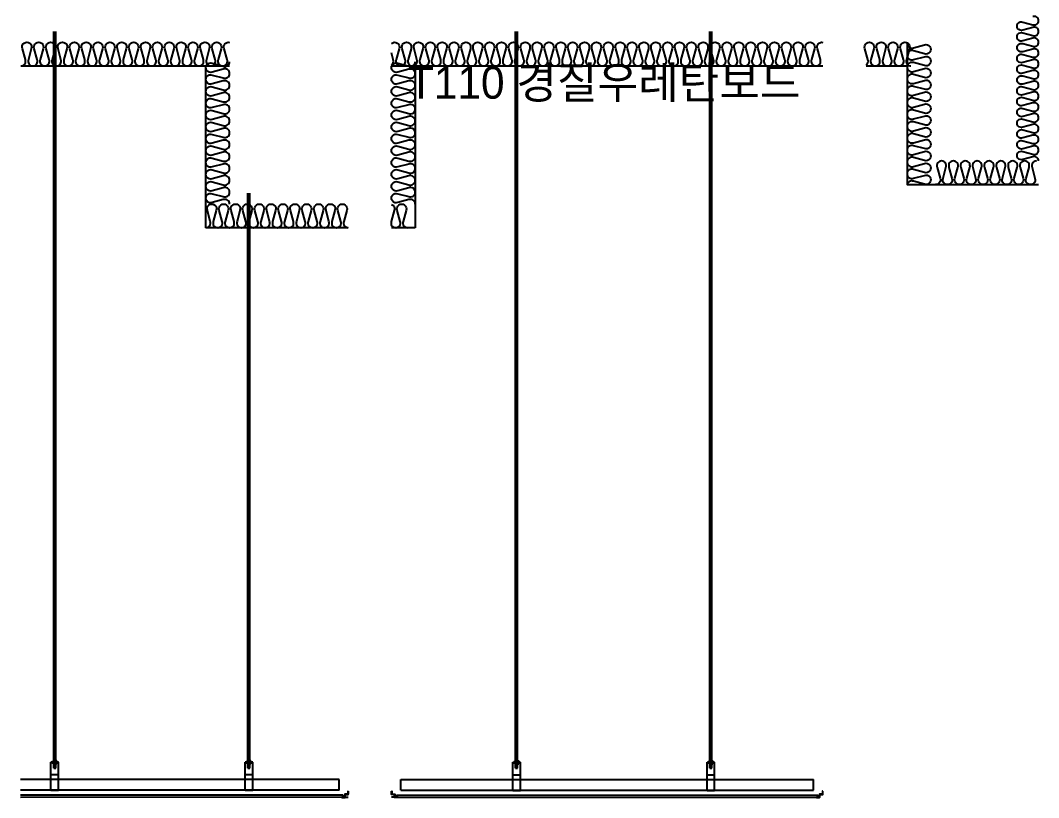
# Model space of a CAD drawing. Header units: millimetres. Extents: x -1320 to 172218, y -4077 to 50350.
# Drawn here: x -1320 to 3400, y 2999 to 6601 of the extents above; entities that cross this region are included whole.
import ezdxf

# ---------------------------------------------------------------- set-up
doc = ezdxf.new("R2010")
doc.units = ezdxf.units.MM
doc.header["$LTSCALE"] = 60
for name, color, linetype in [('A-CEIL', 8, 'Continuous'), ('A-CEIL_EL', 8, 'Continuous'), ('INSUL', 8, 'Continuous'), ('ISL', 251, 'Continuous'), ('MO-S', 3, 'Continuous')]:
    doc.layers.add(name, color=color, linetype=linetype)
doc.layers.add('NOPLOT', color=191, linetype='Continuous', plot=False)
doc.layers.add('NOPLOT-단열', color=21, linetype='Continuous', plot=False)
doc.styles.add('Gtx', font='')
doc.styles.get('Gtx').set_extended_font_data('Dotum')

msp = doc.modelspace()

# ---------------------------------------------------------------- linework, layer by layer
at = {"layer": 'A-CEIL'}
for p, q in [((177, 3010, 0), (-1319.9, 3009.8, 0)), ((177, 3000, 0), (-1319.9, 2999.8, 0)), ((423.1, 3010, 0), (2376.8, 3009.8, 0)), ((423.1, 3000, 0), (2376.8, 2999.8, 0))]:
    msp.add_line(p, q, dxfattribs=at)
at = {"layer": 'A-CEIL_EL'}
for p, q in [((-1164.9, 3135.8), (-1164.9, 6550, 0)), ((-1155.9, 3135.8), (-1155.9, 6550, 0)), ((975.9, 3135.8, 0), (975.9, 6550, 0)), ((984.9, 3135.8, 0), (984.9, 6550, 0)), ((1875.9, 3135.8, 0), (1875.9, 6550, 0)), ((1884.9, 3135.8, 0), (1884.9, 6550, 0)), ((-264.9, 3135.8), (-264.9, 5800, 0)), ((-255.9, 3135.8), (-255.9, 5800, 0)), ((-1177.9, 3031.8), (-1177.9, 3163)), ((-1142.9, 3163), (-1177.9, 3163)), ((-1146.9, 3164.5), (-1173.9, 3164.5)), ((-1173.9, 3164.5), (-1173.9, 3163)), ((-1150.9, 3169.5), (-1169.9, 3169.5)), ((-1169.9, 3169.5), (-1169.9, 3164.5)), ((-1150.9, 3169.5), (-1150.9, 3164.5)), ((-1146.9, 3164.5), (-1146.9, 3163)), ((-1142.9, 3031.8), (-1142.9, 3163)), ((-277.9, 3031.8), (-277.9, 3163)), ((-242.9, 3163), (-277.9, 3163)), ((-273.9, 3164.5), (-273.9, 3163)), ((-246.9, 3164.5), (-273.9, 3164.5)), ((-250.9, 3169.5), (-269.9, 3169.5)), ((-269.9, 3169.5), (-269.9, 3164.5)), ((-250.9, 3169.5), (-250.9, 3164.5)), ((-246.9, 3164.5), (-246.9, 3163)), ((-242.9, 3031.8), (-242.9, 3163)), ((962.9, 3031.8, 0), (962.9, 3163, 0)), ((962.9, 3163, 0), (997.9, 3163, 0)), ((966.9, 3164.5, 0), (993.9, 3164.5, 0)), ((966.9, 3164.5, 0), (966.9, 3163, 0)), ((970.9, 3169.5, 0), (990, 3169.5, 0)), ((970.9, 3169.5, 0), (970.9, 3164.5, 0)), ((990, 3169.5, 0), (990, 3164.5, 0)), ((993.9, 3164.5, 0), (993.9, 3163, 0)), ((997.9, 3031.8, 0), (997.9, 3163, 0)), ((1862.9, 3031.8, 0), (1862.9, 3163, 0)), ((1862.9, 3163, 0), (1897.9, 3163, 0)), ((1866.9, 3164.5, 0), (1893.9, 3164.5, 0)), ((1866.9, 3164.5, 0), (1866.9, 3163, 0)), ((1870.9, 3169.5, 0), (1890, 3169.5, 0)), ((1870.9, 3169.5, 0), (1870.9, 3164.5, 0)), ((1890, 3169.5, 0), (1890, 3164.5, 0)), ((1893.9, 3164.5, 0), (1893.9, 3163, 0)), ((1897.9, 3031.8, 0), (1897.9, 3163, 0)), ((-1142.9, 3161.8), (-1177.9, 3161.8)), ((-1173.9, 3161.8), (-1173.9, 3160.3)), ((-1146.9, 3160.3), (-1173.9, 3160.3)), ((-1169.9, 3160.3), (-1169.9, 3155.3)), ((-1150.9, 3155.3), (-1169.9, 3155.3)), ((-1164.9, 3135.8), (-1164.9, 3155.3)), ((-1155.9, 3135.8), (-1155.9, 3155.3)), ((-1150.9, 3160.3), (-1150.9, 3155.3)), ((-1146.9, 3161.8), (-1146.9, 3160.3)), ((-242.9, 3161.8), (-277.9, 3161.8)), ((-273.9, 3161.8), (-273.9, 3160.3)), ((-246.9, 3160.3), (-273.9, 3160.3)), ((-269.9, 3160.3), (-269.9, 3155.3)), ((-250.9, 3155.3), (-269.9, 3155.3)), ((-264.9, 3135.8), (-264.9, 3155.3)), ((-255.9, 3135.8), (-255.9, 3155.3)), ((-250.9, 3160.3), (-250.9, 3155.3)), ((-246.9, 3161.8), (-246.9, 3160.3)), ((962.9, 3161.8, 0), (997.9, 3161.8, 0)), ((966.9, 3161.8, 0), (966.9, 3160.3, 0)), ((966.9, 3160.3, 0), (993.9, 3160.3, 0)), ((970.9, 3160.3, 0), (970.9, 3155.3, 0)), ((970.9, 3155.3, 0), (990, 3155.3, 0)), ((975.9, 3135.8, 0), (975.9, 3155.3, 0)), ((984.9, 3135.8, 0), (984.9, 3155.3, 0)), ((990, 3160.3, 0), (990, 3155.3, 0)), ((993.9, 3161.8, 0), (993.9, 3160.3, 0)), ((1862.9, 3161.8, 0), (1897.9, 3161.8, 0)), ((1866.9, 3161.8, 0), (1866.9, 3160.3, 0)), ((1866.9, 3160.3, 0), (1893.9, 3160.3, 0)), ((1870.9, 3160.3, 0), (1870.9, 3155.3, 0)), ((1870.9, 3155.3, 0), (1890, 3155.3, 0)), ((1875.9, 3135.8, 0), (1875.9, 3155.3, 0)), ((1884.9, 3135.8, 0), (1884.9, 3155.3, 0)), ((1890, 3160.3, 0), (1890, 3155.3, 0)), ((1893.9, 3161.8, 0), (1893.9, 3160.3, 0)), ((157.1, 3083), (-1319.9, 3082.8)), ((-1142.9, 3103.5), (-1177.9, 3103.5)), ((-1142.9, 3083), (-1177.9, 3083)), ((-242.9, 3103.5), (-277.9, 3103.5)), ((-242.9, 3083), (-277.9, 3083)), ((157.1, 3033), (157.1, 3083)), ((443, 3083, 0), (2356.9, 3082.8)), ((443, 3033, 0), (443, 3083, 0)), ((962.9, 3103.5, 0), (997.9, 3103.5, 0)), ((962.9, 3083, 0), (997.9, 3083, 0)), ((1862.9, 3103.5, 0), (1897.9, 3103.5, 0)), ((1862.9, 3083, 0), (1897.9, 3083, 0)), ((2356.9, 3032.8), (2356.9, 3082.8)), ((157.1, 3033), (-1319.9, 3032.8)), ((-1142.9, 3033), (-1177.9, 3033)), ((-1142.9, 3031.8), (-1177.9, 3031.8)), ((-242.9, 3033), (-277.9, 3033)), ((-242.9, 3031.8), (-277.9, 3031.8)), ((443, 3033, 0), (2356.9, 3032.8)), ((962.9, 3033, 0), (997.9, 3033, 0)), ((962.9, 3031.8, 0), (997.9, 3031.8, 0)), ((1862.9, 3033, 0), (1897.9, 3033, 0)), ((1862.9, 3031.8, 0), (1897.9, 3031.8, 0))]:
    msp.add_line(p, q, dxfattribs=at)
for centre in [(-1160.4, 3147.4), (-260.4, 3147.4), (980.4, 3147.4, 0), (1880.4, 3147.4, 0)]:
    msp.add_arc(centre, 12.4, 248.715, 291.285, dxfattribs=at)
at = {"layer": 'INSUL'}
for p, q in [((-1317.2, 6390), (-350, 6390)), ((-460, 5640), (-460, 6390)), ((400, 6390), (2399.9, 6390)), ((510, 6390), (510, 5640)), ((2599.9, 6390), (2790, 6390)), ((200, 5640), (-460, 5640)), ((510, 5640), (400, 5640))]:
    msp.add_line(p, q, dxfattribs=at)
at = {"layer": 'ISL'}
for p, q in [((177, 3000), (177, 3010)), ((423.1, 3000, 0), (423.1, 3010, 0)), ((2376.8, 2999.8), (2376.8, 3009.8))]:
    msp.add_line(p, q, dxfattribs=at)
at = {"layer": 'ISL', "elevation": 0}
for points in [[(3400, 5950, 0.524856), (3372.9, 5968.7), (3327.1, 5956.3, -1.449198), (3327.1, 5993.7), (3372.9, 5981.3, 0.524856), (3400, 6000, 0.524856), (3372.9, 6018.7), (3327.1, 6006.3, -1.449198), (3327.1, 6043.7), (3372.9, 6031.3, 0.524856), (3400, 6050, 0.524856), (3372.9, 6068.7), (3327.1, 6056.3, -1.449198), (3327.1, 6093.7), (3372.9, 6081.3, 0.524856), (3400, 6100, 0.524856), (3372.9, 6118.7), (3327.1, 6106.3, -1.449198), (3327.1, 6143.7), (3372.9, 6131.3, 0.524856), (3400, 6150, 0.524856), (3372.9, 6168.7), (3327.1, 6156.3, -1.449198), (3327.1, 6193.7), (3372.9, 6181.3, 0.524856), (3400, 6200, 0.524856), (3372.9, 6218.7), (3327.1, 6206.3, -1.449198), (3327.1, 6243.7), (3372.9, 6231.3, 0.524856), (3400, 6250, 0.524856), (3372.9, 6268.7), (3327.1, 6256.3, -1.449198), (3327.1, 6293.7), (3372.9, 6281.3, 0.524856), (3400, 6300, 0.524856), (3372.9, 6318.7), (3327.1, 6306.3, -1.449198), (3327.1, 6343.7), (3372.9, 6331.3, 0.524856), (3400, 6350, 0.524856), (3372.9, 6368.7), (3327.1, 6356.3, -1.449198), (3327.1, 6393.7), (3372.9, 6381.3, 0.524856), (3400, 6400, 0.524856), (3372.9, 6418.7), (3327.1, 6406.3, -1.449198), (3327.1, 6443.7), (3372.9, 6431.3, 0.524856), (3400, 6450, 0.524856), (3372.9, 6468.7), (3327.1, 6456.3, -1.449198), (3327.1, 6493.7), (3372.9, 6481.3, 0.524856), (3400, 6500, 0.524856), (3372.9, 6518.7), (3327.1, 6506.3, -1.449198), (3327.1, 6543.7), (3372.9, 6531.3, 0.524856), (3400, 6550, 0.524856), (3372.9, 6568.7), (3327.1, 6556.3, -1.449198), (3327.1, 6593.7), (3372.9, 6581.3, 0.524856), (3400, 6600, 0.524856), (3372.9, 6618.7)], [(-1317.2, 6390, 0.524856), (-1296.6, 6419.8), (-1310.3, 6470.2, -1.449198), (-1269.1, 6470.2), (-1282.8, 6419.8, 0.524856), (-1262.2, 6390, 0.524856), (-1241.6, 6419.8), (-1255.3, 6470.2, -1.449198), (-1214.1, 6470.2), (-1227.8, 6419.8, 0.524856), (-1207.2, 6390, 0.524856), (-1186.6, 6419.8), (-1200.3, 6470.2, -1.449198), (-1159.1, 6470.2), (-1172.8, 6419.8, 0.524856), (-1152.2, 6390, 0.524856), (-1131.6, 6419.8), (-1145.3, 6470.2, -1.449198), (-1104.1, 6470.2), (-1117.8, 6419.8, 0.524856), (-1097.2, 6390, 0.524856), (-1076.6, 6419.8), (-1090.3, 6470.2, -1.449198), (-1049.1, 6470.2), (-1062.8, 6419.8, 0.524856), (-1042.2, 6390, 0.524856), (-1021.6, 6419.8), (-1035.3, 6470.2, -1.449198), (-994.1, 6470.2), (-1007.8, 6419.8, 0.524856), (-987.2, 6390, 0.524856), (-966.6, 6419.8), (-980.3, 6470.2, -1.449198), (-939.1, 6470.2), (-952.8, 6419.8, 0.524856), (-932.2, 6390, 0.524856), (-911.6, 6419.8), (-925.3, 6470.2, -1.449198), (-884.1, 6470.2), (-897.8, 6419.8, 0.524856), (-877.2, 6390, 0.524856), (-856.6, 6419.8), (-870.3, 6470.2, -1.449198), (-829.1, 6470.2), (-842.8, 6419.8, 0.524856), (-822.2, 6390, 0.524856), (-801.6, 6419.8), (-815.3, 6470.2, -1.449198), (-774.1, 6470.2), (-787.8, 6419.8, 0.524856), (-767.2, 6390, 0.524856), (-746.6, 6419.8), (-760.3, 6470.2, -1.449198), (-719.1, 6470.2), (-732.8, 6419.8, 0.524856), (-712.2, 6390, 0.524856), (-691.6, 6419.8), (-705.3, 6470.2, -1.449198), (-664.1, 6470.2), (-677.8, 6419.8, 0.524856), (-657.2, 6390, 0.524856), (-636.6, 6419.8), (-650.3, 6470.2, -1.449198), (-609.1, 6470.2), (-622.8, 6419.8, 0.524856), (-602.2, 6390, 0.524856), (-581.6, 6419.8), (-595.3, 6470.2, -1.449198), (-554.1, 6470.2), (-567.8, 6419.8, 0.524856), (-547.2, 6390, 0.524856), (-526.6, 6419.8), (-540.3, 6470.2, -1.449198), (-499.1, 6470.2), (-512.8, 6419.8, 0.524856), (-492.2, 6390, 0.524856), (-471.6, 6419.8), (-485.3, 6470.2, -1.449198), (-444.1, 6470.2), (-457.8, 6419.8, 0.524856), (-437.2, 6390, 0.524856), (-416.6, 6419.8), (-430.3, 6470.2, -1.449198), (-389.1, 6470.2), (-402.8, 6419.8, 0.524856), (-382.2, 6390, 0.524856), (-361.6, 6419.8), (-375.3, 6470.2, -0.595523), (-350, 6499.5, -0.595523)], [(400, 6493.8, -0.801706), (435.9, 6470.2), (422.2, 6419.8, 0.524856), (442.8, 6390, 0.524856), (463.4, 6419.8), (449.7, 6470.2, -1.449198), (490.9, 6470.2), (477.2, 6419.8, 0.524856), (497.8, 6390, 0.524856), (518.4, 6419.8), (504.7, 6470.2, -1.449198), (545.9, 6470.2), (532.2, 6419.8, 0.524856), (552.8, 6390, 0.524856), (573.4, 6419.8), (559.7, 6470.2, -1.449198), (600.9, 6470.2), (587.2, 6419.8, 0.524856), (607.8, 6390, 0.524856), (628.4, 6419.8), (614.7, 6470.2, -1.449198), (655.9, 6470.2), (642.2, 6419.8, 0.524856), (662.8, 6390, 0.524856), (683.4, 6419.8), (669.7, 6470.2, -1.449198), (710.9, 6470.2), (697.2, 6419.8, 0.524856), (717.8, 6390, 0.524856), (738.4, 6419.8), (724.7, 6470.2, -1.449198), (765.9, 6470.2), (752.2, 6419.8, 0.524856), (772.8, 6390, 0.524856), (793.4, 6419.8), (779.7, 6470.2, -1.449198), (820.9, 6470.2), (807.2, 6419.8, 0.524856), (827.8, 6390, 0.524856), (848.4, 6419.8), (834.7, 6470.2, -1.449198), (875.9, 6470.2), (862.2, 6419.8, 0.524856), (882.8, 6390, 0.524856), (903.4, 6419.8), (889.7, 6470.2, -1.449198), (930.9, 6470.2), (917.2, 6419.8, 0.524856), (937.8, 6390, 0.524856), (958.4, 6419.8), (944.7, 6470.2, -1.449198), (985.9, 6470.2), (972.2, 6419.8, 0.524856), (992.8, 6390, 0.524856), (1013.4, 6419.8), (999.7, 6470.2, -1.449198), (1040.9, 6470.2), (1027.2, 6419.8, 0.524856), (1047.8, 6390, 0.524856), (1068.4, 6419.8), (1054.7, 6470.2, -1.449198), (1095.9, 6470.2), (1082.2, 6419.8, 0.524856), (1102.8, 6390, 0.524856), (1123.4, 6419.8), (1109.7, 6470.2, -1.449198), (1150.9, 6470.2), (1137.2, 6419.8, 0.524856), (1157.8, 6390, 0.524856), (1178.4, 6419.8), (1164.7, 6470.2, -1.449198), (1205.9, 6470.2), (1192.2, 6419.8, 0.524856), (1212.8, 6390, 0.524856), (1233.4, 6419.8), (1219.7, 6470.2, -1.449198), (1260.9, 6470.2), (1247.2, 6419.8, 0.524856), (1267.8, 6390, 0.524856), (1288.4, 6419.8), (1274.7, 6470.2, -1.449198), (1315.9, 6470.2), (1302.2, 6419.8, 0.524856), (1322.8, 6390, 0.524856), (1343.4, 6419.8), (1329.7, 6470.2, -1.449198), (1370.9, 6470.2), (1357.2, 6419.8, 0.524856), (1377.8, 6390, 0.524856), (1398.4, 6419.8), (1384.7, 6470.2, -1.449198), (1425.9, 6470.2), (1412.2, 6419.8, 0.524856), (1432.8, 6390, 0.524856), (1453.4, 6419.8), (1439.7, 6470.2, -1.449198), (1480.9, 6470.2), (1467.2, 6419.8, 0.524856), (1487.8, 6390, 0.524856), (1508.4, 6419.8), (1494.7, 6470.2, -1.449198), (1535.9, 6470.2), (1522.2, 6419.8, 0.524856), (1542.8, 6390, 0.524856), (1563.4, 6419.8), (1549.7, 6470.2, -1.449198), (1590.9, 6470.2), (1577.2, 6419.8, 0.524856), (1597.8, 6390, 0.524856), (1618.4, 6419.8), (1604.7, 6470.2, -1.449198), (1645.9, 6470.2), (1632.2, 6419.8, 0.524856), (1652.8, 6390, 0.524856), (1673.4, 6419.8), (1659.7, 6470.2, -1.449198), (1700.9, 6470.2), (1687.2, 6419.8, 0.524856), (1707.8, 6390, 0.524856), (1728.4, 6419.8), (1714.7, 6470.2, -1.449198), (1755.9, 6470.2), (1742.2, 6419.8, 0.524856), (1762.8, 6390, 0.524856), (1783.4, 6419.8), (1769.7, 6470.2, -1.449198), (1810.9, 6470.2), (1797.2, 6419.8, 0.524856), (1817.8, 6390, 0.524856), (1838.4, 6419.8), (1824.7, 6470.2, -1.449198), (1865.9, 6470.2), (1852.2, 6419.8, 0.524856), (1872.8, 6390, 0.524856), (1893.4, 6419.8), (1879.7, 6470.2, -1.449198), (1920.9, 6470.2), (1907.2, 6419.8, 0.524856), (1927.8, 6390, 0.524856), (1948.4, 6419.8), (1934.7, 6470.2, -1.449198), (1975.9, 6470.2), (1962.2, 6419.8, 0.524856), (1982.8, 6390, 0.524856), (2003.4, 6419.8), (1989.7, 6470.2, -1.449198), (2030.9, 6470.2), (2017.2, 6419.8, 0.524856), (2037.8, 6390, 0.524856), (2058.4, 6419.8), (2044.7, 6470.2, -1.449198), (2085.9, 6470.2), (2072.2, 6419.8, 0.524856), (2092.8, 6390, 0.524856), (2113.4, 6419.8), (2099.7, 6470.2, -1.449198), (2140.9, 6470.2), (2127.2, 6419.8, 0.524856), (2147.8, 6390, 0.524856), (2168.4, 6419.8), (2154.7, 6470.2, -1.449198), (2195.9, 6470.2), (2182.2, 6419.8, 0.524856), (2202.8, 6390, 0.524856), (2223.4, 6419.8), (2209.7, 6470.2, -1.449198), (2250.9, 6470.2), (2237.2, 6419.8, 0.524856), (2257.8, 6390, 0.524856), (2278.4, 6419.8), (2264.7, 6470.2, -1.449198), (2305.9, 6470.2), (2292.2, 6419.8, 0.524856), (2312.8, 6390, 0.524856), (2333.4, 6419.8), (2319.7, 6470.2, -1.449198), (2360.9, 6470.2), (2347.2, 6419.8, 0.524856), (2367.8, 6390, 0.524856), (2388.4, 6419.8), (2374.7, 6470.2, -0.593796), (2399.9, 6499.5)], [(2599.9, 6393.6, 0.351495), (2608.4, 6419.8), (2594.7, 6470.2, -1.449198), (2635.9, 6470.2), (2622.2, 6419.8, 0.524856), (2642.8, 6390, 0.524856), (2663.4, 6419.8), (2649.7, 6470.2, -1.449198), (2690.9, 6470.2), (2677.2, 6419.8, 0.524856), (2697.8, 6390, 0.524856), (2718.4, 6419.8), (2704.7, 6470.2, -1.449198), (2745.9, 6470.2), (2732.2, 6419.8, 0.524856), (2752.8, 6390, 0.524856), (2773.4, 6419.8), (2759.7, 6470.2, -1.449198), (2800.9, 6470.2), (2787.2, 6419.8, 0.524856), (2807.8, 6390)], [(2790.6, 6500, 0.057373), (2790, 6495, 0.524856), (2819.8, 6474.4), (2870.2, 6488.1, -1.449198), (2870.2, 6446.9), (2819.8, 6460.6, 0.524856), (2790, 6440, 0.524856), (2819.8, 6419.4), (2870.2, 6433.1, -1.449198), (2870.2, 6391.9), (2819.8, 6405.6, 0.524856), (2790, 6385, 0.524856), (2819.8, 6364.4), (2870.2, 6378.1, -1.449198), (2870.2, 6336.9), (2819.8, 6350.6, 0.524856), (2790, 6330, 0.524856), (2819.8, 6309.4), (2870.2, 6323.1, -1.449198), (2870.2, 6281.9), (2819.8, 6295.6, 0.524856), (2790, 6275, 0.524856), (2819.8, 6254.4), (2870.2, 6268.1, -1.449198), (2870.2, 6226.9), (2819.8, 6240.6, 0.524856), (2790, 6220, 0.524856), (2819.8, 6199.4), (2870.2, 6213.1, -1.449198), (2870.2, 6171.9), (2819.8, 6185.6, 0.524856), (2790, 6165, 0.524856), (2819.8, 6144.4), (2870.2, 6158.1, -1.449198), (2870.2, 6116.9), (2819.8, 6130.6, 0.524856), (2790, 6110, 0.524856), (2819.8, 6089.4), (2870.2, 6103.1, -1.449198), (2870.2, 6061.9), (2819.8, 6075.6, 0.524856), (2790, 6055, 0.524856), (2819.8, 6034.4), (2870.2, 6048.1, -1.449198), (2870.2, 6006.9), (2819.8, 6020.6, 0.524856), (2790, 6000, 0.524856), (2819.8, 5979.4), (2870.2, 5993.1, -1.449198), (2870.2, 5951.9), (2819.8, 5965.6, 0.524856), (2790, 5945, 0.524856), (2819.8, 5924.4), (2870.2, 5938.1, -1.449198), (2870.2, 5896.9), (2819.8, 5910.6, 0.524856), (2790, 5890, 0.524856), (2819.8, 5869.4), (2870.2, 5883.1, -1.449198), (2870.2, 5841.9), (2819.8, 5855.6, 0.453818), (2790.6, 5840)], [(400, 6393.7, 0.349836), (408.4, 6419.8), (400, 6450.8)], [(-350, 5750, 0.524856), (-379.8, 5770.6), (-430.2, 5756.9, -1.449198), (-430.2, 5798.1), (-379.8, 5784.4, 0.524856), (-350, 5805, 0.524856), (-379.8, 5825.6), (-430.2, 5811.9, -1.449198), (-430.2, 5853.1), (-379.8, 5839.4, 0.524856), (-350, 5860, 0.524856), (-379.8, 5880.6), (-430.2, 5866.9, -1.449198), (-430.2, 5908.1), (-379.8, 5894.4, 0.524856), (-350, 5915, 0.524856), (-379.8, 5935.6), (-430.2, 5921.9, -1.449198), (-430.2, 5963.1), (-379.8, 5949.4, 0.524856), (-350, 5970, 0.524856), (-379.8, 5990.6), (-430.2, 5976.9, -1.449198), (-430.2, 6018.1), (-379.8, 6004.4, 0.524856), (-350, 6025, 0.524856), (-379.8, 6045.6), (-430.2, 6031.9, -1.449198), (-430.2, 6073.1), (-379.8, 6059.4, 0.524856), (-350, 6080, 0.524856), (-379.8, 6100.6), (-430.2, 6086.9, -1.449198), (-430.2, 6128.1), (-379.8, 6114.4, 0.524856), (-350, 6135, 0.524856), (-379.8, 6155.6), (-430.2, 6141.9, -1.449198), (-430.2, 6183.1), (-379.8, 6169.4, 0.524856), (-350, 6190, 0.524856), (-379.8, 6210.6), (-430.2, 6196.9, -1.449198), (-430.2, 6238.1), (-379.8, 6224.4, 0.524856), (-350, 6245, 0.524856), (-379.8, 6265.6), (-430.2, 6251.9, -1.449198), (-430.2, 6293.1), (-379.8, 6279.4, 0.524856), (-350, 6300, 0.524856), (-379.8, 6320.6), (-430.2, 6306.9, -1.449198), (-430.2, 6348.1), (-379.8, 6334.4, 0.524856), (-350, 6355, 0.524856), (-379.8, 6375.6), (-430.2, 6361.9, -1.449198), (-430.2, 6403.1), (-379.8, 6389.4, 0.524856), (-350, 6410)], [(510, 5750, 0.524856), (480.2, 5770.6), (429.8, 5756.9, -1.449198), (429.8, 5798.1), (480.2, 5784.4, 0.524856), (510, 5805, 0.524856), (480.2, 5825.6), (429.8, 5811.9, -1.449198), (429.8, 5853.1), (480.2, 5839.4, 0.524856), (510, 5860, 0.524856), (480.2, 5880.6), (429.8, 5866.9, -1.449198), (429.8, 5908.1), (480.2, 5894.4, 0.524856), (510, 5915, 0.524856), (480.2, 5935.6), (429.8, 5921.9, -1.449198), (429.8, 5963.1), (480.2, 5949.4, 0.524856), (510, 5970, 0.524856), (480.2, 5990.6), (429.8, 5976.9, -1.449198), (429.8, 6018.1), (480.2, 6004.4, 0.524856), (510, 6025, 0.524856), (480.2, 6045.6), (429.8, 6031.9, -1.449198), (429.8, 6073.1), (480.2, 6059.4, 0.524856), (510, 6080, 0.524856), (480.2, 6100.6), (429.8, 6086.9, -1.449198), (429.8, 6128.1), (480.2, 6114.4, 0.524856), (510, 6135, 0.524856), (480.2, 6155.6), (429.8, 6141.9, -1.449198), (429.8, 6183.1), (480.2, 6169.4, 0.524856), (510, 6190, 0.524856), (480.2, 6210.6), (429.8, 6196.9, -1.449198), (429.8, 6238.1), (480.2, 6224.4, 0.524856), (510, 6245, 0.524856), (480.2, 6265.6), (429.8, 6251.9, -1.449198), (429.8, 6293.1), (480.2, 6279.4, 0.524856), (510, 6300, 0.524856), (480.2, 6320.6), (429.8, 6306.9, -1.449198), (429.8, 6348.1), (480.2, 6334.4, 0.524856), (510, 6355, 0.524856), (480.2, 6375.6), (429.8, 6361.9, -1.449198), (429.8, 6403.1), (480.2, 6389.4, 0.524856), (510, 6410)], [(3390, 5950, 0.524856), (3369.4, 5920.2), (3383.1, 5869.8, -1.449198), (3341.9, 5869.8), (3355.6, 5920.2, 0.524856), (3335, 5950, 0.524856), (3314.4, 5920.2), (3328.1, 5869.8, -1.449198), (3286.9, 5869.8), (3300.6, 5920.2, 0.524856), (3280, 5950, 0.524856), (3259.4, 5920.2), (3273.1, 5869.8, -1.449198), (3231.9, 5869.8), (3245.6, 5920.2, 0.524856), (3225, 5950, 0.524856), (3204.4, 5920.2), (3218.1, 5869.8, -1.449198), (3176.9, 5869.8), (3190.6, 5920.2, 0.524856), (3170, 5950, 0.524856), (3149.4, 5920.2), (3163.1, 5869.8, -1.449198), (3121.9, 5869.8), (3135.6, 5920.2, 0.524856), (3115, 5950, 0.524856), (3094.4, 5920.2), (3108.1, 5869.8, -1.449198), (3066.9, 5869.8), (3080.6, 5920.2, 0.524856), (3060, 5950, 0.524856), (3039.4, 5920.2), (3053.1, 5869.8, -1.449198), (3011.9, 5869.8), (3025.6, 5920.2, 0.524856), (3005, 5950, 0.524856), (2984.4, 5920.2), (2998.1, 5869.8, -1.449198), (2956.9, 5869.8), (2970.6, 5920.2, 0.524856), (2950, 5950, 0.524856), (2929.4, 5920.2), (2943.1, 5869.8, -0.524951), (2922.5, 5840)], [(-460, 5640, 0.524856), (-439.4, 5669.8), (-453.1, 5720.2, -1.449198), (-411.9, 5720.2), (-425.6, 5669.8, 0.524856), (-405, 5640, 0.524856), (-384.4, 5669.8), (-398.1, 5720.2, -1.449198), (-356.9, 5720.2), (-370.6, 5669.8, 0.524856), (-350, 5640, 0.524856), (-329.4, 5669.8), (-343.1, 5720.2, -1.449198), (-301.9, 5720.2), (-315.6, 5669.8, 0.524856), (-295, 5640, 0.524856), (-274.4, 5669.8), (-288.1, 5720.2, -1.449198), (-246.9, 5720.2), (-260.6, 5669.8, 0.524856), (-240, 5640, 0.524856), (-219.4, 5669.8), (-233.1, 5720.2, -1.449198), (-191.9, 5720.2), (-205.6, 5669.8, 0.524856), (-185, 5640, 0.524856), (-164.4, 5669.8), (-178.1, 5720.2, -1.449198), (-136.9, 5720.2), (-150.6, 5669.8, 0.524856), (-130, 5640, 0.524856), (-109.4, 5669.8), (-123.1, 5720.2, -1.449198), (-81.9, 5720.2), (-95.6, 5669.8, 0.524856), (-75, 5640, 0.524856), (-54.4, 5669.8), (-68.1, 5720.2, -1.449198), (-26.9, 5720.2), (-40.6, 5669.8, 0.524856), (-20, 5640, 0.524856), (0.6, 5669.8), (-13.1, 5720.2, -1.449198), (28.1, 5720.2), (14.4, 5669.8, 0.524856), (35, 5640, 0.524856), (55.6, 5669.8), (41.9, 5720.2, -1.449198), (83.1, 5720.2), (69.4, 5669.8, 0.524856), (90, 5640, 0.524856), (110.6, 5669.8), (96.9, 5720.2, -1.449198), (138.1, 5720.2), (124.4, 5669.8, 0.524856), (145, 5640, 0.524856), (165.6, 5669.8), (151.9, 5720.2, -1.449198), (193.1, 5720.2), (179.4, 5669.8, 0.524837), (200, 5640, 0.524837)], [(400, 5748.7, -0.418612), (413.1, 5720.2), (399.4, 5669.8, 0.524856), (420, 5640, 0.524856), (440.6, 5669.8), (426.9, 5720.2, -1.449198), (468.1, 5720.2), (454.4, 5669.8, 0.524856), (475, 5640)]]:
    msp.add_lwpolyline(points, format="xyb", dxfattribs=at)
msp.add_lwpolyline([(2790, 6500), (2790, 5840), (3400, 5840)], dxfattribs=at)
at = {"layer": 'MO-S'}
for p, q in [((195.3, 3021.2), (203.4, 3021.2)), ((404.8, 3021.2, 0), (396.7, 3021.2, 0)), ((2395.1, 3020.9), (2403.2, 3020.9))]:
    msp.add_line(p, q, dxfattribs=at)
msp.add_lwpolyline([(200.1, 3028.8), (198.9, 3028.8), (198.9, 3015), (183.9, 3015), (183.9, 3000), (170.1, 3000), (170.1, 2998.8), (185.1, 2998.8), (185.1, 3013.8), (200.1, 3013.8)], close=True, dxfattribs=at)
at = {"layer": 'MO-S', "elevation": 0}
for points in [[(400, 3028.8), (401.2, 3028.8), (401.2, 3015), (416.2, 3015), (416.2, 3000), (430, 3000), (430, 2998.8), (415, 2998.8), (415, 3013.8), (400, 3013.8)], [(2399.9, 3028.6), (2398.7, 3028.6), (2398.7, 3014.8), (2383.7, 3014.8), (2383.7, 2999.8), (2369.9, 2999.8), (2369.9, 2998.6), (2384.9, 2998.6), (2384.9, 3013.6), (2399.9, 3013.6)]]:
    msp.add_lwpolyline(points, close=True, dxfattribs=at)
at = {"layer": 'NOPLOT'}
for p, q in [((183.9, 3000), (200.1, 3000)), ((416.2, 3000, 0), (400, 3000, 0))]:
    msp.add_line(p, q, dxfattribs=at)

# ---------------------------------------------------------------- texts
at = {"layer": 'NOPLOT-단열', "style": 'Gtx'}
msp.add_text('T110 경질우레탄보드', height=150, dxfattribs=at).set_placement((477.1, 6238.4))

doc.saveas('drawing.dxf')
